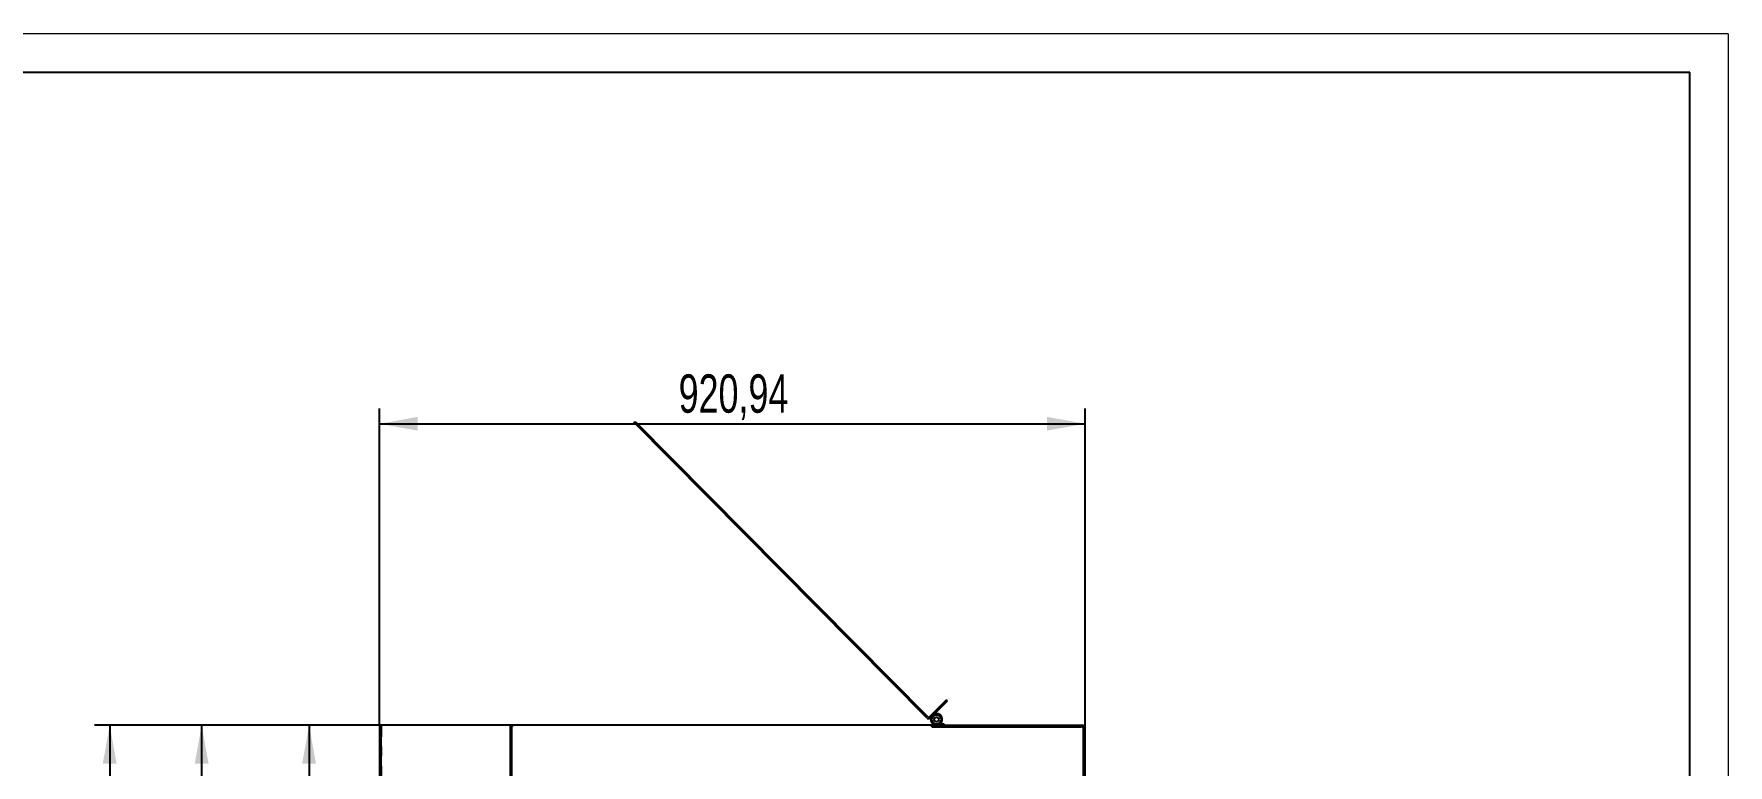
# Model space of a CAD drawing. Header units: millimetres. Extents: x 0 to 594, y 0 to 420.
# Drawn here: x 372.9 to 594, y 324.6 to 420 of the extents above; entities that cross this region are included whole.
import ezdxf

# ---------------------------------------------------------------- set-up
doc = ezdxf.new("R2010")
doc.units = ezdxf.units.MM
doc.linetypes.add('PHANTOM', pattern=[12.7, 6.35, -1.27, 1.27, -1.27, 1.27, -1.27])
doc.styles.add('SLDTEXTSTYLE2', font='TXT', dxfattribs={"width": 0.7})
doc.dimstyles.new('SLDDIMSTYLE0', dxfattribs={"dimtxt": 5, "dimasz": 5, "dimexe": 0, "dimexo": 0.0625, "dimgap": 1.25, "dimtad": 2, "dimlfac": 10, "dimrnd": 1e-09, "dimzin": 12, "dimdsep": 46, "dimtxsty": 'SLDTEXTSTYLE2', "dimsah": 1, "dimcen": 0.09, "dimadec": 0, "dimazin": 3, "dimtfac": 1, "dimtofl": 0, "dimtmove": 0, "dimatfit": 3, "dimfxl": 0, "dimfrac": 2, "dimtolj": 1, "dimtzin": 12, "dimarcsym": 0})

# ---------------------------------------------------------------- blocks, each defined once
blk = doc.blocks.new('_D_8')
at = {"color": 7, "linetype": 'Continuous', "lineweight": 25}
for p, q in [((435.69, 329.85), (392.79, 329.85)), ((394.79, 329.85), (394.79, 224.85)), ((435.49, 224.85), (392.79, 224.85))]:
    blk.add_line(p, q, dxfattribs=at)
for points in [[(394.79, 329.85), (393.89, 324.85), (395.69, 324.85)], [(394.79, 224.85), (395.69, 229.85), (393.89, 229.85)]]:
    blk.add_solid(points, dxfattribs=at)
at = {"color": 7, "linetype": 'Continuous', "lineweight": 25, "insert": (388.34, 272.68), "char_height": 5, "attachment_point": 1, "rotation": 90, "style": 'SLDTEXTSTYLE2'}
blk.add_mtext('1050', dxfattribs=at)
blk = doc.blocks.new('_D_11')
at = {"color": 7, "linetype": 'Continuous', "lineweight": 25}
for p, q in [((418, 329.85), (418, 371.16)), ((510.09, 329.35), (510.09, 371.16)), ((418, 369.16), (510.09, 369.16))]:
    blk.add_line(p, q, dxfattribs=at)
for points in [[(418, 369.16), (423, 368.26), (423, 370.06)], [(510.09, 369.16), (505.09, 370.06), (505.09, 368.26)]]:
    blk.add_solid(points, dxfattribs=at)
at = {"color": 7, "linetype": 'Continuous', "lineweight": 25, "insert": (457.04, 375.6), "char_height": 5, "attachment_point": 1, "style": 'SLDTEXTSTYLE2'}
blk.add_mtext('920,94', dxfattribs=at)
blk = doc.blocks.new('_D_12')
at = {"color": 7, "linetype": 'Continuous', "lineweight": 25}
for p, q in [((418.3, 329.85), (406.81, 329.85)), ((408.81, 329.85), (408.81, 295.05)), ((421.7, 295.05), (406.81, 295.05))]:
    blk.add_line(p, q, dxfattribs=at)
for points in [[(408.81, 329.85), (407.91, 324.85), (409.71, 324.85)], [(408.81, 295.05), (409.71, 300.05), (407.91, 300.05)]]:
    blk.add_solid(points, dxfattribs=at)
at = {"color": 7, "linetype": 'Continuous', "lineweight": 25, "insert": (402.36, 308.66), "char_height": 5, "attachment_point": 1, "rotation": 90, "style": 'SLDTEXTSTYLE2'}
blk.add_mtext('348', dxfattribs=at)
blk = doc.blocks.new('_D_13')
at = {"color": 7, "linetype": 'Continuous', "lineweight": 25}
for p, q in [((435.69, 329.85), (380.79, 329.85)), ((382.79, 329.85), (382.79, 174.85)), ((435.09, 174.85), (380.79, 174.85))]:
    blk.add_line(p, q, dxfattribs=at)
for points in [[(382.79, 329.85), (381.89, 324.85), (383.69, 324.85)], [(382.79, 174.85), (383.69, 179.85), (381.89, 179.85)]]:
    blk.add_solid(points, dxfattribs=at)
at = {"color": 7, "linetype": 'Continuous', "lineweight": 25, "insert": (376.34, 247.83), "char_height": 5, "attachment_point": 1, "rotation": 90, "style": 'SLDTEXTSTYLE2'}
blk.add_mtext('1550', dxfattribs=at)

msp = doc.modelspace()

# ---------------------------------------------------------------- hatches: boundary and pattern name
at = {"linetype": 'Continuous', "lineweight": 18}
h = msp.add_hatch(dxfattribs=at)
h.set_pattern_fill('ANSI31', color=256, style=0)
edge = h.paths.add_edge_path(flags=0)
edge.add_arc((489.6654, 331.0613), 0.15, 224.782297, 314.782297, ccw=False)
edge.add_line((489.5589, 330.9557), (451.452, 369.3532))
edge.add_line((451.452, 369.3532), (451.1703, 369.3532))
edge.add_line((451.1703, 369.3532), (489.4169, 330.8148))
edge.add_arc((489.6654, 331.0613), 0.35, 224.782297, 314.782297)
edge.add_line((489.9119, 330.8129), (492.1477, 333.0318))
edge.add_line((492.1477, 333.0318), (492.0069, 333.1738))
edge.add_line((492.0069, 333.1738), (489.771, 330.9549))
h = msp.add_hatch(dxfattribs=at)
h.set_pattern_fill('ANSI31', color=256, style=0)
h.paths.add_polyline_path([(418.1953, 329.8478), (417.9953, 329.8478), (417.9953, 264.8478), (418.1953, 264.8478)], flags=0)
h = msp.add_hatch(dxfattribs=at)
h.set_pattern_fill('ANSI31', color=256, scale=0.125, style=0)
edge = h.paths.add_edge_path(flags=0)
edge.add_line((509.5889, 329.8478), (490.0889, 329.8478))
edge.add_line((490.0889, 329.8478), (490.0889, 329.6478))
edge.add_line((490.0889, 329.6478), (509.5889, 329.6478))
edge.add_arc((509.5889, 329.3478), 0.3, 0, 90, ccw=False)
edge.add_line((509.8889, 329.3478), (509.8889, 292.9478))
edge.add_arc((509.5889, 292.9478), 0.3, 270, 360, ccw=False)
edge.add_line((509.5889, 292.6478), (506.5389, 292.6478))
edge.add_line((506.5389, 292.6478), (506.5389, 292.4478))
edge.add_line((506.5389, 292.4478), (509.5889, 292.4478))
edge.add_arc((509.5889, 292.9478), 0.5, 270, 360)
edge.add_line((510.0889, 292.9478), (510.0889, 329.3478))
edge.add_arc((509.5889, 329.3478), 0.5, 0, 90)

# ---------------------------------------------------------------- linework, layer by layer
at = {"color": 7, "linetype": 'Continuous', "lineweight": 18}
for q in [(0, 420), (594, 0)]:
    msp.add_line((594, 420), q, dxfattribs=at)
at = {"color": 7, "linetype": 'Continuous', "lineweight": 25}
for p, q in [((20, 415), (589, 415)), ((589, 5), (589, 415)), ((489.4169, 330.8148), (451.1703, 369.3532)), ((451.1703, 369.3532), (451.452, 369.3532)), ((489.5589, 330.9557), (451.452, 369.3532)), ((489.771, 330.9549), (492.0069, 333.1738)), ((489.9119, 330.8129), (492.1477, 333.0318)), ((492.1477, 333.0318), (492.0069, 333.1738)), ((417.9953, 329.8478), (417.9953, 264.8478)), ((418.1953, 329.8478), (417.9953, 329.8478)), ((418.1953, 329.8478), (418.1953, 264.8478)), ((418.3018, 329.8478), (418.1953, 329.8478)), ((435.0889, 329.8478), (418.3018, 329.8478)), ((435.0889, 329.8478), (435.2889, 329.8478)), ((435.0889, 314.8478), (435.0889, 329.8478)), ((435.2889, 314.8478), (435.2889, 329.8478)), ((490.0889, 329.8478), (435.6889, 329.8478)), ((490.0889, 329.6478), (490.0889, 329.8478)), ((490.0889, 329.8478), (509.5889, 329.8478)), ((490.0889, 329.6478), (509.5889, 329.6478)), ((490.1889, 329.8478), (490.1889, 329.9978)), ((491.6889, 329.9978), (490.1889, 329.9978)), ((491.6889, 329.8478), (491.6889, 329.9978)), ((509.8889, 292.9478), (509.8889, 329.3478)), ((510.0889, 292.9478), (510.0889, 329.3478))]:
    msp.add_line(p, q, dxfattribs=at)
at = {"color": 8, "linetype": 'PHANTOM', "lineweight": 18}
msp.add_line((418.3018, 264.8478), (418.3018, 329.8478), dxfattribs=at)
at = {"color": 7, "linetype": 'Continuous', "lineweight": 25}
for radius in [0.6, 0.3]:
    msp.add_circle((490.6889, 330.5978), radius, dxfattribs=at)
for centre, radius, start, end in [((435.6889, 329.2478), 0.6, 90, 131.810315), ((489.6654, 331.0613), 0.35, 224.782297, 314.782297), ((489.6654, 331.0613), 0.15, 224.782297, 314.782297), ((490.6889, 330.5978), 0.75, 155.821767, 233.130102), ((490.6889, 330.5978), 0.75, 306.869898, 113.742827), ((509.5889, 329.3478), 0.5, 0, 90), ((509.5889, 329.3478), 0.3, 0, 90)]:
    msp.add_arc(centre, radius, start, end, dxfattribs=at)

# ---------------------------------------------------------------- dimensions: what is measured, and where the dimension line sits
dim = msp.add_linear_dim(base=(510.0889, 369.1591), p1=(417.9953, 329.8478), p2=(510.0889, 329.3478), dimstyle='SLDDIMSTYLE0', dxfattribs=at)
dim.commit()
dim.dimension.update_dxf_attribs({"geometry": '_D_11', "text_midpoint": (464.0421, 369.1591), "dimtype": 160})
for base, p1, p2, picture, middle in [((382.7889, 174.8478), (435.6889, 329.8478), (435.0889, 174.8478), '_D_13', (382.7889, 252.3478)), ((394.7889, 224.8478), (435.6889, 329.8478), (435.4889, 224.8478), '_D_8', (394.7889, 277.3478)), ((408.8063, 295.0478), (418.3018, 329.8478), (421.6953, 295.0478), '_D_12', (408.8063, 312.4478))]:
    dim = msp.add_linear_dim(base=base, p1=p1, p2=p2, angle=90, dimstyle='SLDDIMSTYLE0', dxfattribs=at)
    dim.commit()
    dim.dimension.update_dxf_attribs({"geometry": picture, "text_midpoint": middle, "dimtype": 160})

doc.saveas('drawing.dxf')
